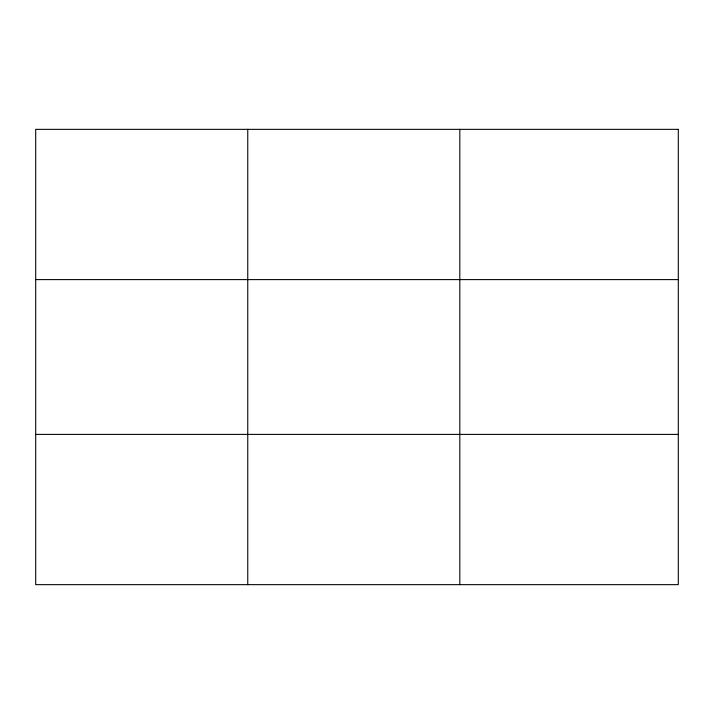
<?xml version="1.0" encoding="UTF-8"?>
<svg xmlns="http://www.w3.org/2000/svg" width="714" height="714" viewBox="0 0 714 714"><rect width="100%" height="100%" fill="white"/><g stroke="black" fill="none" stroke-linecap="round" stroke-linejoin="round"><path stroke-width="1.07" d="M247.758 584.65L247.758 129.35M459.816 584.65L459.816 129.35M35.7 279.602L678.3 279.602M35.7 434.398L678.3 434.398M678.3 129.35L678.3 584.65L35.7 584.65L35.7 129.35L678.3 129.35"/></g></svg>
